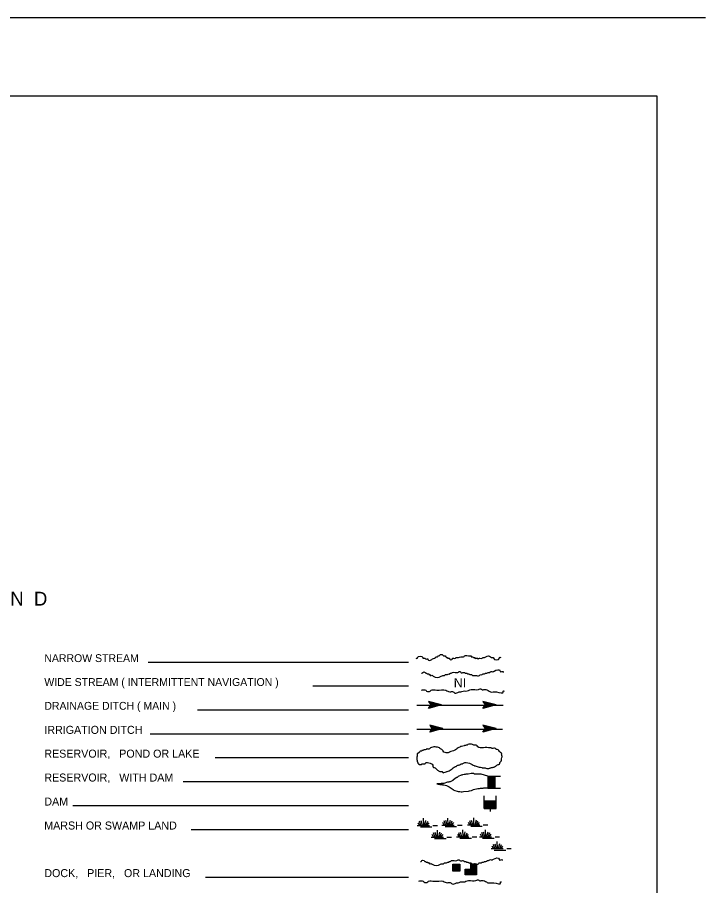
# Model space of a CAD drawing. Extents: x 751126 to 1167965, y 16172416 to 16552059.
# Drawn here: x 1130691 to 1167965, y 16318743 to 16365757 of the extents above; entities that cross this region are included whole.
import ezdxf

# ---------------------------------------------------------------- set-up
doc = ezdxf.new("R2010")
doc.units = 0
doc.layers.add('L23', color=7, linetype='Continuous')
doc.layers.add('L26', color=7, linetype='Continuous')

msp = doc.modelspace()

# ---------------------------------------------------------------- linework, layer by layer
at = {"layer": 'L23'}
for p, q in [((1137769, 16330848), (1151872, 16330848)), ((1146687, 16329554), (1151872, 16329554)), ((1153667, 16328530), (1152959, 16328714)), ((1152959, 16328714), (1153076, 16328530)), ((1153588, 16328540), (1153012, 16328683)), ((1153509, 16328540), (1153017, 16328662)), ((1156613, 16328530), (1155900, 16328714)), ((1155900, 16328714), (1156022, 16328530)), ((1156529, 16328540), (1155953, 16328683)), ((1156455, 16328540), (1155958, 16328662)), ((1140446, 16328266), (1151872, 16328266)), ((1152326, 16328514), (1157004, 16328514)), ((1153667, 16328530), (1152959, 16328339)), ((1152959, 16328339), (1153076, 16328530)), ((1153561, 16328514), (1153002, 16328371)), ((1153487, 16328524), (1153012, 16328387)), ((1153403, 16328514), (1153028, 16328429)), ((1153419, 16328540), (1153054, 16328630)), ((1153329, 16328524), (1153054, 16328466)), ((1153202, 16328514), (1153060, 16328482)), ((1153329, 16328545), (1153070, 16328588)), ((1153667, 16328530), (1153076, 16328530)), ((1153218, 16328540), (1153086, 16328561)), ((1153128, 16328540), (1153086, 16328545)), ((1153160, 16328514), (1153086, 16328514)), ((1153350, 16328530), (1153160, 16328530)), ((1153287, 16328530), (1153160, 16328530)), ((1156613, 16328530), (1155900, 16328339)), ((1155900, 16328339), (1156022, 16328530)), ((1156502, 16328514), (1155943, 16328371)), ((1156428, 16328524), (1155953, 16328387)), ((1156344, 16328514), (1155969, 16328429)), ((1156360, 16328540), (1155995, 16328630)), ((1156270, 16328524), (1155995, 16328466)), ((1156143, 16328514), (1156001, 16328482)), ((1156270, 16328545), (1156011, 16328588)), ((1156613, 16328530), (1156022, 16328530)), ((1156159, 16328540), (1156027, 16328561)), ((1156069, 16328540), (1156027, 16328545)), ((1156101, 16328514), (1156027, 16328514)), ((1156296, 16328530), (1156101, 16328530)), ((1156228, 16328530), (1156101, 16328530)), ((1153736, 16327246), (1153028, 16327431)), ((1153028, 16327431), (1153144, 16327246)), ((1153736, 16327246), (1153028, 16327056)), ((1153028, 16327056), (1153144, 16327246)), ((1153651, 16327257), (1153076, 16327400)), ((1153551, 16327241), (1153076, 16327104)), ((1153577, 16327257), (1153086, 16327378)), ((1153487, 16327257), (1153118, 16327347)), ((1153392, 16327241), (1153118, 16327178)), ((1153392, 16327262), (1153134, 16327305)), ((1153736, 16327246), (1153144, 16327246)), ((1153287, 16327257), (1153155, 16327278)), ((1153192, 16327257), (1153155, 16327262)), ((1153419, 16327246), (1153229, 16327246)), ((1153350, 16327246), (1153229, 16327246)), ((1156613, 16327246), (1155900, 16327431)), ((1155900, 16327431), (1156022, 16327246)), ((1156613, 16327246), (1155900, 16327056)), ((1155900, 16327056), (1156022, 16327246)), ((1156529, 16327257), (1155953, 16327400)), ((1156428, 16327241), (1155953, 16327104)), ((1156455, 16327257), (1155958, 16327378)), ((1156360, 16327257), (1155995, 16327347)), ((1156270, 16327241), (1155995, 16327178)), ((1156270, 16327262), (1156011, 16327305)), ((1156613, 16327246), (1156022, 16327246)), ((1156159, 16327257), (1156027, 16327278)), ((1156069, 16327257), (1156027, 16327262)), ((1156296, 16327246), (1156101, 16327246)), ((1156228, 16327246), (1156101, 16327246)), ((1137885, 16326961), (1151872, 16326961)), ((1152326, 16327220), (1156962, 16327220)), ((1153630, 16327231), (1153070, 16327088)), ((1153472, 16327231), (1153097, 16327146)), ((1153271, 16327231), (1153128, 16327199)), ((1153229, 16327231), (1153155, 16327231)), ((1156502, 16327231), (1155943, 16327088)), ((1156344, 16327231), (1155969, 16327146)), ((1156143, 16327231), (1156001, 16327199)), ((1156101, 16327231), (1156027, 16327231)), ((1141396, 16325673), (1151872, 16325673)), ((1156170, 16324670), (1156861, 16324670)), ((1156170, 16324670), (1156571, 16324274)), ((1156170, 16324638), (1156571, 16324237)), ((1156170, 16324606), (1156571, 16324205)), ((1156170, 16324564), (1156571, 16324163)), ((1156170, 16324532), (1156571, 16324131)), ((1156170, 16324495), (1156571, 16324099)), ((1156170, 16324464), (1156571, 16324062)), ((1156170, 16324421), (1156571, 16324020)), ((1156201, 16324670), (1156571, 16324305)), ((1156238, 16324670), (1156571, 16324348)), ((1156275, 16324670), (1156571, 16324390)), ((1156312, 16324670), (1156571, 16324421)), ((1156344, 16324670), (1156571, 16324453)), ((1156386, 16324670), (1156571, 16324490)), ((1156428, 16324670), (1156571, 16324532)), ((1156460, 16324670), (1156571, 16324564)), ((1156492, 16324670), (1156571, 16324596)), ((1156529, 16324670), (1156571, 16324633)), ((1139670, 16324379), (1151872, 16324379)), ((1156170, 16324390), (1156534, 16324020)), ((1156170, 16324353), (1156502, 16324020)), ((1156170, 16324316), (1156471, 16324020)), ((1156170, 16324274), (1156428, 16324020)), ((1156170, 16324237), (1156397, 16324020)), ((1156170, 16324205), (1156354, 16324020)), ((1156170, 16324173), (1156317, 16324020)), ((1156170, 16324131), (1156275, 16324020)), ((1156170, 16324099), (1156244, 16324020)), ((1156170, 16324062), (1156212, 16324020)), ((1156170, 16324031), (1156175, 16324020)), ((1156571, 16324020), (1156861, 16324020)), ((1155980, 16322911), (1155980, 16323603)), ((1156629, 16323313), (1156629, 16323603)), ((1133688, 16323080), (1151872, 16323080)), ((1155980, 16322911), (1156376, 16323313)), ((1155980, 16322948), (1156344, 16323313)), ((1155980, 16322980), (1156302, 16323313)), ((1155980, 16323022), (1156259, 16323313)), ((1155980, 16323054), (1156228, 16323313)), ((1155980, 16323091), (1156196, 16323313)), ((1155980, 16323128), (1156159, 16323313)), ((1155980, 16323170), (1156117, 16323313)), ((1155980, 16323207), (1156085, 16323313)), ((1155980, 16323239), (1156053, 16323313)), ((1155980, 16323270), (1156022, 16323313)), ((1156011, 16322911), (1156413, 16323313)), ((1156043, 16322911), (1156444, 16323313)), ((1156085, 16322911), (1156486, 16323313)), ((1156117, 16322911), (1156518, 16323313)), ((1156154, 16322911), (1156555, 16323313)), ((1156185, 16322911), (1156587, 16323313)), ((1156228, 16322911), (1156629, 16323313)), ((1156259, 16322911), (1156629, 16323281)), ((1156296, 16322911), (1156629, 16323249)), ((1156333, 16322911), (1156629, 16323212)), ((1156376, 16322911), (1156629, 16323170)), ((1156413, 16322911), (1156629, 16323138)), ((1156444, 16322911), (1156629, 16323096)), ((1156476, 16322911), (1156629, 16323064)), ((1156518, 16322911), (1156629, 16323022)), ((1156317, 16322763), (1156317, 16322911)), ((1156555, 16322911), (1156629, 16322990)), ((1156587, 16322911), (1156629, 16322954)), ((1156618, 16322911), (1156629, 16322922)), ((1152479, 16322003), (1152405, 16322140)), ((1152542, 16322014), (1152468, 16322230)), ((1152637, 16322014), (1152563, 16322257)), ((1152695, 16322014), (1152680, 16322389)), ((1152753, 16322014), (1152817, 16322272)), ((1152817, 16321998), (1152912, 16322230)), ((1152885, 16322014), (1152986, 16322140)), ((1153809, 16322024), (1153736, 16322156)), ((1153878, 16322029), (1153804, 16322246)), ((1153968, 16322029), (1153894, 16322272)), ((1154026, 16322029), (1154010, 16322404)), ((1154084, 16322029), (1154153, 16322288)), ((1154153, 16322014), (1154242, 16322246)), ((1154221, 16322029), (1154322, 16322156)), ((1155203, 16322029), (1155129, 16322161)), ((1155267, 16322040), (1155193, 16322257)), ((1155362, 16322040), (1155288, 16322278)), ((1155420, 16322040), (1155404, 16322415)), ((1155478, 16322040), (1155547, 16322299)), ((1155547, 16322024), (1155636, 16322257)), ((1155610, 16322040), (1155710, 16322161)), ((1140103, 16321781), (1151872, 16321781)), ((1152342, 16322003), (1153012, 16322003)), ((1152521, 16321929), (1153144, 16321929)), ((1153192, 16322003), (1153445, 16322003)), ((1153392, 16321380), (1153318, 16321623)), ((1153450, 16321380), (1153435, 16321755)), ((1153509, 16321380), (1153577, 16321639)), ((1153677, 16322024), (1154343, 16322024)), ((1153852, 16321945), (1154480, 16321945)), ((1154528, 16322024), (1154776, 16322024)), ((1154675, 16321391), (1154601, 16321607)), ((1154770, 16321391), (1154697, 16321628)), ((1154829, 16321391), (1154813, 16321765)), ((1154887, 16321391), (1154950, 16321649)), ((1154950, 16321369), (1155045, 16321607)), ((1155071, 16322029), (1155737, 16322029)), ((1155246, 16321956), (1155869, 16321956)), ((1155911, 16321396), (1155837, 16321612)), ((1155921, 16322029), (1156170, 16322029)), ((1156001, 16321396), (1155927, 16321639)), ((1156059, 16321396), (1156043, 16321771)), ((1156117, 16321396), (1156185, 16321655)), ((1156185, 16321380), (1156275, 16321612)), ((1153102, 16321369), (1153767, 16321369)), ((1153234, 16321369), (1153160, 16321507)), ((1153303, 16321380), (1153229, 16321596)), ((1153276, 16321296), (1153905, 16321296)), ((1153577, 16321364), (1153667, 16321596)), ((1153646, 16321380), (1153746, 16321507)), ((1153952, 16321369), (1154200, 16321369)), ((1154480, 16321380), (1155145, 16321380)), ((1154612, 16321380), (1154538, 16321512)), ((1154654, 16321306), (1155277, 16321306)), ((1155019, 16321391), (1155119, 16321512)), ((1155330, 16321380), (1155578, 16321380)), ((1155710, 16321391), (1156376, 16321391)), ((1155842, 16321391), (1155768, 16321523)), ((1155885, 16321311), (1156513, 16321311)), ((1156254, 16321396), (1156354, 16321523)), ((1156560, 16321391), (1156809, 16321391)), ((1156692, 16320757), (1156676, 16321132)), ((1156344, 16320746), (1157009, 16320746)), ((1156476, 16320746), (1156402, 16320878)), ((1156545, 16320757), (1156471, 16320973)), ((1156518, 16320672), (1157146, 16320672)), ((1156634, 16320757), (1156560, 16320995)), ((1156750, 16320757), (1156819, 16321016)), ((1156819, 16320736), (1156909, 16320973)), ((1156888, 16320757), (1156988, 16320878)), ((1157194, 16320746), (1157442, 16320746)), ((1154269, 16319521), (1154660, 16319912)), ((1154269, 16319870), (1154311, 16319912)), ((1154269, 16319838), (1154343, 16319912)), ((1154269, 16319806), (1154380, 16319912)), ((1154269, 16319780), (1154411, 16319912)), ((1154269, 16319733), (1154454, 16319912)), ((1154269, 16319696), (1154485, 16319912)), ((1154269, 16319664), (1154517, 16319912)), ((1154269, 16319632), (1154554, 16319912)), ((1154269, 16319590), (1154596, 16319912)), ((1154269, 16319553), (1154628, 16319912)), ((1154301, 16319521), (1154660, 16319880)), ((1154337, 16319521), (1154660, 16319849)), ((1154380, 16319521), (1154660, 16319806)), ((1154411, 16319521), (1154660, 16319769)), ((1154443, 16319521), (1154660, 16319738)), ((1155547, 16319611), (1155246, 16319912)), ((1155547, 16319579), (1155246, 16319880)), ((1155547, 16319537), (1155246, 16319838)), ((1155547, 16319505), (1155246, 16319806)), ((1155547, 16319474), (1155246, 16319769)), ((1155547, 16319437), (1155246, 16319738)), ((1155547, 16319648), (1155261, 16319928)), ((1155547, 16319680), (1155293, 16319928)), ((1155536, 16319733), (1155335, 16319928)), ((1155547, 16319754), (1155367, 16319928)), ((1155547, 16319791), (1155404, 16319928)), ((1155547, 16319822), (1155436, 16319928)), ((1155547, 16319865), (1155478, 16319928)), ((1155547, 16319896), (1155510, 16319928)), ((1154480, 16319521), (1154660, 16319706)), ((1154528, 16319521), (1154660, 16319664)), ((1154554, 16319521), (1154660, 16319632)), ((1154586, 16319521), (1154660, 16319595)), ((1154617, 16319521), (1154660, 16319564)), ((1155230, 16319331), (1154945, 16319611)), ((1155188, 16319331), (1154945, 16319579)), ((1155151, 16319331), (1154945, 16319537)), ((1155119, 16319321), (1154945, 16319505)), ((1155087, 16319331), (1154945, 16319474)), ((1155050, 16319331), (1154945, 16319437)), ((1155003, 16319331), (1154945, 16319395)), ((1154976, 16319321), (1154945, 16319363)), ((1155261, 16319331), (1154961, 16319632)), ((1155293, 16319331), (1154992, 16319632)), ((1155330, 16319331), (1155034, 16319632)), ((1155367, 16319331), (1155071, 16319632)), ((1155404, 16319331), (1155103, 16319632)), ((1155436, 16319331), (1155135, 16319632)), ((1155478, 16319331), (1155177, 16319632)), ((1155510, 16319331), (1155209, 16319632)), ((1155547, 16319395), (1155246, 16319696)), ((1155547, 16319363), (1155246, 16319664)), ((1155547, 16319331), (1155246, 16319632)), ((1140884, 16319204), (1151872, 16319204))]:
    msp.add_line(p, q, dxfattribs=at)
for points in [[(1091107, 16361501), (1165325, 16361501), (1165325, 16181980), (911349, 16181979)], [(1156170, 16324670), (1155811, 16324781), (1155452, 16324781), (1155409, 16324807), (1155267, 16324807), (1155103, 16324781), (1154987, 16324781), (1154945, 16324765), (1154887, 16324765), (1154802, 16324749), (1154760, 16324722), (1154718, 16324722), (1154559, 16324649), (1154501, 16324606), (1154480, 16324606), (1154443, 16324564), (1154417, 16324564), (1154279, 16324437), (1154163, 16324379), (1154137, 16324363), (1154095, 16324363), (1154063, 16324337), (1153994, 16324337), (1153794, 16324279), (1153651, 16324279), (1153635, 16324263), (1153551, 16324263), (1153413, 16324263), (1153435, 16324263), (1153472, 16324237), (1153551, 16324237), (1153577, 16324221), (1153693, 16324221), (1153720, 16324194), (1153751, 16324194), (1153794, 16324194), (1153936, 16324163), (1154079, 16324099), (1154301, 16323941), (1154337, 16323915), (1154559, 16323841), (1154660, 16323841), (1154718, 16323814), (1154786, 16323814), (1154844, 16323841), (1155129, 16323856), (1155172, 16323878), (1155288, 16323899), (1155388, 16323941), (1155626, 16323999), (1155726, 16323999), (1155768, 16324020), (1155911, 16324020), (1155953, 16324036), (1156175, 16324036)], [(1156170, 16324670), (1156170, 16324031)], [(1156170, 16324031), (1156170, 16324020), (1156571, 16324020), (1156571, 16324670)], [(1156618, 16322911), (1156629, 16322911), (1156629, 16323313), (1155980, 16323313)], [(1155980, 16322911), (1156618, 16322911)]]:
    msp.add_lwpolyline(points, dxfattribs=at)
for points in [[(1154269, 16319521), (1154269, 16319912), (1154660, 16319912), (1154660, 16319521)], [(1155547, 16319632), (1155246, 16319632), (1155246, 16319928), (1155547, 16319928)], [(1155246, 16319331), (1154945, 16319331), (1154945, 16319632), (1155246, 16319632)], [(1155547, 16319331), (1155246, 16319331), (1155246, 16319632), (1155547, 16319632)]]:
    msp.add_lwpolyline(points, close=True, dxfattribs=at)
for points in [[(1152278, 16331054), (1152363, 16331054), (1152363, 16331096), (1152643, 16331096), (1152643, 16331054), (1152759, 16331054), (1152801, 16331017), (1152928, 16331017), (1152928, 16330980), (1153128, 16330980), (1153171, 16331017), (1153287, 16331054), (1153371, 16331138), (1153413, 16331138), (1153450, 16331138), (1153487, 16331180), (1153530, 16331180), (1153567, 16331223), (1153736, 16331223), (1153767, 16331180), (1153852, 16331180), (1153936, 16331096), (1153978, 16331096), (1153978, 16331054), (1154010, 16331054), (1154095, 16331054), (1154095, 16331017), (1154253, 16331017), (1154253, 16331054), (1154417, 16331054), (1154459, 16331096), (1154538, 16331096), (1154575, 16331096), (1154702, 16331138), (1154860, 16331138), (1154902, 16331180), (1155219, 16331180), (1155261, 16331180), (1155261, 16331138), (1155346, 16331138), (1155388, 16331096), (1155462, 16331096), (1155462, 16331054), (1155626, 16331054), (1155626, 16331017), (1155668, 16331017), (1155710, 16331054), (1155742, 16331054), (1155869, 16331054), (1155911, 16331096), (1155985, 16331096), (1156069, 16331138), (1156312, 16331138), (1156354, 16331096), (1156471, 16331096), (1156471, 16331054), (1156793, 16331054), (1156793, 16331096), (1156877, 16331096)], [(1152569, 16330246), (1152611, 16330246), (1152643, 16330288), (1152769, 16330288), (1152812, 16330246), (1152854, 16330246), (1152885, 16330203), (1152970, 16330203), (1152970, 16330166), (1153054, 16330166), (1153054, 16330124), (1153097, 16330124), (1153171, 16330124), (1153213, 16330087), (1153651, 16330087), (1153736, 16330124), (1153820, 16330124), (1153862, 16330166), (1153978, 16330166), (1154063, 16330203), (1154105, 16330203), (1154137, 16330246), (1154179, 16330246), (1154258, 16330288), (1154543, 16330288), (1154617, 16330330), (1154660, 16330330), (1154702, 16330288), (1154860, 16330288), (1154902, 16330288), (1154945, 16330246), (1155029, 16330246), (1155071, 16330203), (1155145, 16330203), (1155188, 16330166), (1155309, 16330166), (1155346, 16330124), (1155467, 16330124), (1155510, 16330124), (1155710, 16330124), (1155753, 16330166), (1155869, 16330166), (1155911, 16330203), (1155995, 16330203), (1156038, 16330246), (1156112, 16330246), (1156196, 16330288), (1156238, 16330288), (1156275, 16330288), (1156317, 16330330), (1156476, 16330330), (1156518, 16330362), (1156835, 16330362), (1156835, 16330330), (1156919, 16330330), (1157004, 16330330), (1157004, 16330288)], [(1152569, 16329322), (1152812, 16329322), (1152854, 16329279), (1153054, 16329279), (1153097, 16329322), (1153413, 16329322), (1153894, 16329322), (1154105, 16329237), (1154301, 16329237), (1154343, 16329195), (1154543, 16329195), (1154617, 16329237), (1154702, 16329237), (1154829, 16329279), (1154987, 16329279), (1155267, 16329364), (1155668, 16329364), (1155753, 16329396), (1155795, 16329396), (1155837, 16329364), (1155995, 16329364), (1156238, 16329279), (1156317, 16329237), (1156634, 16329237), (1157004, 16329237), (1157004, 16329279), (1157046, 16329279)], [(1153054, 16325372), (1153113, 16325346), (1153192, 16325272), (1153192, 16325203), (1153229, 16325145), (1153255, 16325145), (1153450, 16324986), (1153493, 16324965), (1153577, 16324923), (1153720, 16324907), (1153720, 16324886), (1153920, 16324907), (1153963, 16324923), (1154179, 16325029), (1154417, 16325187), (1154480, 16325203), (1154517, 16325245), (1154660, 16325287), (1154718, 16325330), (1154802, 16325346), (1154844, 16325372), (1155172, 16325372), (1155330, 16325303), (1155425, 16325245), (1155483, 16325229), (1155694, 16325166), (1155837, 16325145), (1155869, 16325129), (1155995, 16325129), (1156053, 16325108), (1156275, 16325108), (1156333, 16325129), (1156418, 16325145), (1156492, 16325166), (1156576, 16325203), (1156735, 16325303), (1156761, 16325303), (1156819, 16325372), (1156835, 16325430), (1156861, 16325446), (1156904, 16325530), (1156919, 16325673), (1156946, 16325757), (1156919, 16325789), (1156919, 16325895), (1156904, 16325895), (1156904, 16325916), (1156861, 16325953), (1156835, 16325974), (1156761, 16326053), (1156677, 16326111), (1156634, 16326111), (1156618, 16326138), (1156434, 16326175), (1156397, 16326175), (1156354, 16326196), (1156254, 16326196), (1156212, 16326211), (1155837, 16326196), (1155584, 16326312), (1155568, 16326338), (1155510, 16326354), (1155409, 16326354), (1155346, 16326380), (1155087, 16326380), (1155045, 16326354), (1154961, 16326338), (1154929, 16326338), (1154887, 16326312), (1154744, 16326280), (1154559, 16326196), (1154380, 16326074), (1154095, 16325974), (1154063, 16325953), (1153852, 16325953), (1153751, 16326016), (1153736, 16326053), (1153677, 16326111), (1153609, 16326153), (1153577, 16326175), (1153551, 16326196), (1153435, 16326238), (1153313, 16326254), (1153070, 16326196), (1152928, 16326138), (1152843, 16326138), (1152827, 16326111), (1152711, 16326095), (1152643, 16326053), (1152600, 16326053), (1152585, 16326032), (1152542, 16326016), (1152500, 16326016), (1152468, 16325974), (1152442, 16325974), (1152426, 16325932), (1152384, 16325916)], [(1152384, 16325916), (1152384, 16325895), (1152363, 16325895), (1152342, 16325757), (1152326, 16325715), (1152326, 16325573), (1152326, 16325530), (1152342, 16325530), (1152342, 16325446), (1152363, 16325430), (1152363, 16325404), (1152384, 16325404), (1152384, 16325372), (1152405, 16325346), (1152426, 16325346), (1152442, 16325330), (1152442, 16325303), (1152468, 16325303), (1152585, 16325303), (1152600, 16325330), (1152769, 16325346), (1152785, 16325372), (1153054, 16325372)], [(1152521, 16320055), (1152563, 16320055), (1152595, 16320097), (1152722, 16320097), (1152759, 16320055), (1152801, 16320055), (1152838, 16320012), (1152917, 16320012), (1152917, 16319970), (1153002, 16319970), (1153002, 16319928), (1153044, 16319928), (1153118, 16319928), (1153160, 16319896), (1153604, 16319896), (1153688, 16319928), (1153767, 16319928), (1153809, 16319970), (1153926, 16319970), (1154010, 16320012), (1154052, 16320012), (1154084, 16320055), (1154126, 16320055), (1154211, 16320097), (1154496, 16320097), (1154570, 16320139), (1154612, 16320139), (1154654, 16320097), (1154813, 16320097), (1154855, 16320097), (1154892, 16320055), (1154976, 16320055), (1155019, 16320012), (1155093, 16320012), (1155135, 16319970), (1155261, 16319970), (1155293, 16319928), (1155420, 16319928), (1155462, 16319928), (1155663, 16319928), (1155705, 16319970), (1155821, 16319970), (1155863, 16320012), (1155943, 16320012), (1155985, 16320055), (1156059, 16320055), (1156143, 16320097), (1156185, 16320097), (1156228, 16320097), (1156270, 16320139), (1156428, 16320139), (1156471, 16320171), (1156787, 16320171), (1156787, 16320139), (1156867, 16320139), (1156951, 16320139), (1156951, 16320097)], [(1152426, 16318977), (1152669, 16318977), (1152711, 16318940), (1152912, 16318940), (1152954, 16318977), (1153271, 16318977), (1153751, 16318977), (1153963, 16318898), (1154163, 16318898), (1154200, 16318856), (1154401, 16318856), (1154480, 16318898), (1154559, 16318898), (1154686, 16318940), (1154844, 16318940), (1155129, 16319020), (1155525, 16319020), (1155610, 16319057), (1155652, 16319057), (1155694, 16319020), (1155853, 16319020), (1156096, 16318940), (1156175, 16318898), (1156492, 16318898), (1156861, 16318898), (1156861, 16318940), (1156904, 16318940)]]:
    msp.add_spline(points, degree=3, dxfattribs=at)
at = {"layer": 'L26'}
msp.add_line((844727, 16365757), (1167965, 16365757), dxfattribs=at)

# ---------------------------------------------------------------- texts
at = {"layer": 'L23'}
for s, height, p in [('L  E  G  E  N  D', 749.98, (1125403, 16333905)), ('NARROW STREAM', 425.01, (1132151, 16330848)), ('WIDE STREAM ( INTERMITTENT NAVIGATION )', 425.01, (1132151, 16329554)), ('NI', 500, (1154327, 16329475)), ('DRAINAGE DITCH ( MAIN )', 425.01, (1132151, 16328266)), ('IRRIGATION DITCH', 433.31, (1132151, 16326961)), ('RESERVOIR,   POND OR LAKE', 433.31, (1132151, 16325673)), ('RESERVOIR,   WITH DAM', 433.31, (1132151, 16324379)), ('DAM', 433.3, (1132151, 16323080)), ('MARSH OR SWAMP LAND', 433.31, (1132146, 16321781)), ('DOCK,   PIER,   OR LANDING', 433.31, (1132151, 16319204))]:
    msp.add_text(s, height=height, dxfattribs=at).set_placement(p)

doc.saveas('drawing.dxf')
